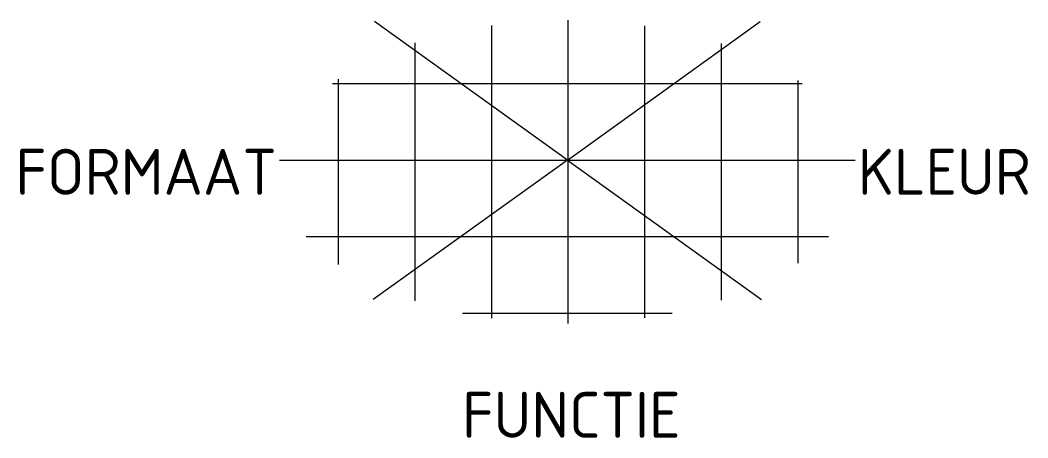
# Model space of a CAD drawing. Extents: x -21.4 to 18, y -10.4 to 5.9.
import ezdxf
from ezdxf.enums import TextEntityAlignment as Align

# ---------------------------------------------------------------- set-up
doc = ezdxf.new("R2010")
doc.units = 0
doc.styles.add('NLCS-ISO', font='NLCS-ISO.ttf')

msp = doc.modelspace()

# ---------------------------------------------------------------- linework, layer by layer
at = {"ltscale": 0.1}
for p, q in [((0.039, -5.946), (0.039, 5.946)), ((0, 0.461), (-7.551, 5.897)), ((-2.961, -5.739), (-2.961, 5.739)), ((0, 0.461), (7.551, 5.897)), ((3.039, -5.727), (3.039, 5.727)), ((-5.961, -5.054), (-5.961, 5.054)), ((6.039, -5.028), (6.039, 5.028)), ((-8.961, -3.631), (-8.961, 3.631)), ((9.039, -3.577), (9.039, 3.577)), ((-9.201, 3.461), (9.201, 3.461)), ((-11.282, 0.461), (11.282, 0.461)), ((0, 0.461), (-7.602, -5.012)), ((0, 0.461), (7.602, -5.012)), ((-10.233, -2.539), (10.233, -2.539)), ((-4.114, -5.539), (4.114, -5.539))]:
    msp.add_line(p, q, dxfattribs=at)

# ---------------------------------------------------------------- texts
at = {"style": 'NLCS-ISO'}
msp.add_attdef('FORMAAT', text='60x60', height=1.8, dxfattribs=at).set_placement((-11.382, 0), align=Align.MIDDLE_RIGHT)
msp.add_attdef('KLEUR', text='G', height=1.8, dxfattribs=at).set_placement((11.382, 0), align=Align.MIDDLE_LEFT)
at = {"style": 'NLCS-ISO', "flags": 1}
msp.add_attdef('FUNCTIE', text='', height=1.8, dxfattribs=at).set_placement((0.155, -9.53), align=Align.MIDDLE_CENTER)

doc.saveas('drawing.dxf')
